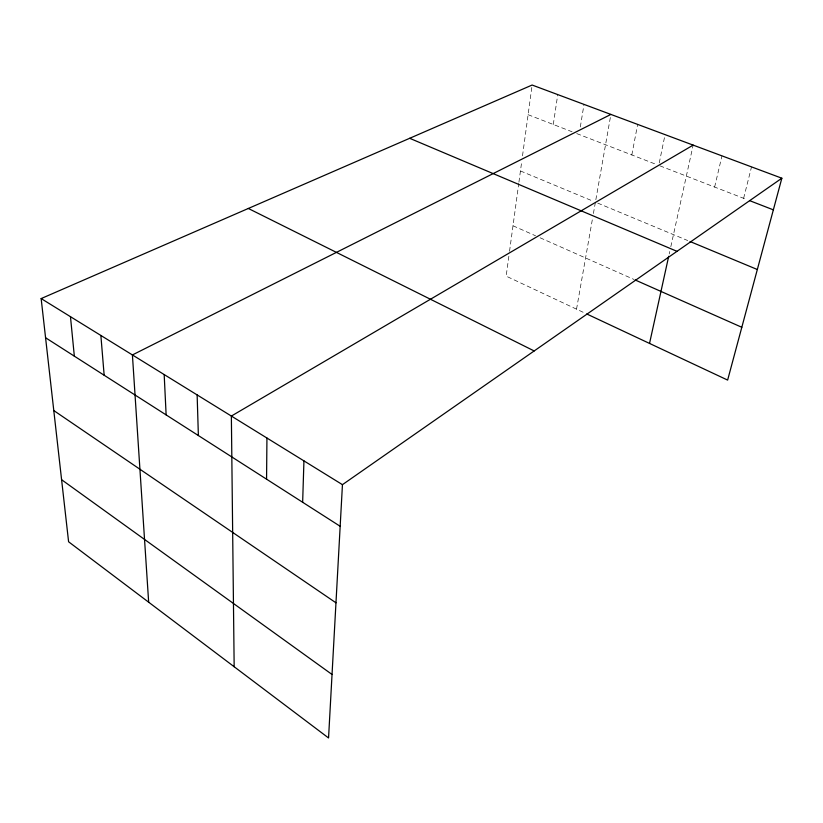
<?xml version="1.0" encoding="UTF-8"?>
<svg xmlns="http://www.w3.org/2000/svg" width="823" height="823" viewBox="0 0 823 823"><rect width="100%" height="100%" fill="white"/><g stroke="black" fill="none" stroke-linecap="round" stroke-linejoin="round"><path stroke-width="0.62" stroke-dasharray="4.12 3.09" d="M508.861 256.262L506.155 276.137L584.464 312.894M509.54 251.282L518.768 183.364M518.932 182.13L521.648 162.131M522.512 155.835L532.131 85.036M553.293 124.479L557.747 94.594M580.328 126.958L584.001 104.387M576.532 309.17L592.519 218.589M593.404 213.527L595.42 202.149M595.852 199.691L610.892 114.418M631.827 154.94L637.65 124.407M659.264 162.923L665.066 134.633M669.222 253.937L669.747 251.519M670.817 246.694L693.161 145.115M714.631 187.058L721.977 155.866M743.622 198.302L751.533 166.894M528.099 114.706L572.067 131.762M576.758 133.583L656.415 164.477M659.912 165.834L747.191 199.691M520.455 170.958L593.095 201.182M597.724 203.106L687.699 240.542M513.007 225.769L535.526 235.759M540.104 237.785L634.121 279.501"/><path stroke-width="1.23" d="M266.559 479.171L266.94 438.031M302.648 502.267L303.944 460.88M781.85 178.21L342.45 484.665L328.552 737.964L68.597 541.781L41.15 298.574L532.131 85.036L781.85 178.21L727.635 380.082L586.727 313.954M649.532 343.428L668.698 256.303M693.161 145.115L231.366 416.057L234.164 666.733M610.892 114.418L132.41 354.939L148.665 602.21M749.568 200.617L773.353 209.844M690.075 241.53L757.325 269.512M409.669 138.295L677 251.334M635.263 280.015L741.811 327.287M248.32 208.466L534.178 350.948M41.15 298.574L342.45 484.665M45.574 337.749L340.166 526.288M53.793 410.554L335.969 602.806M61.591 479.706L332.039 674.469M70.469 316.69L74.337 356.164M100.869 335.465L104.151 375.237M164.178 374.558L166.133 414.905M197.139 394.917L198.374 435.542"/></g></svg>
